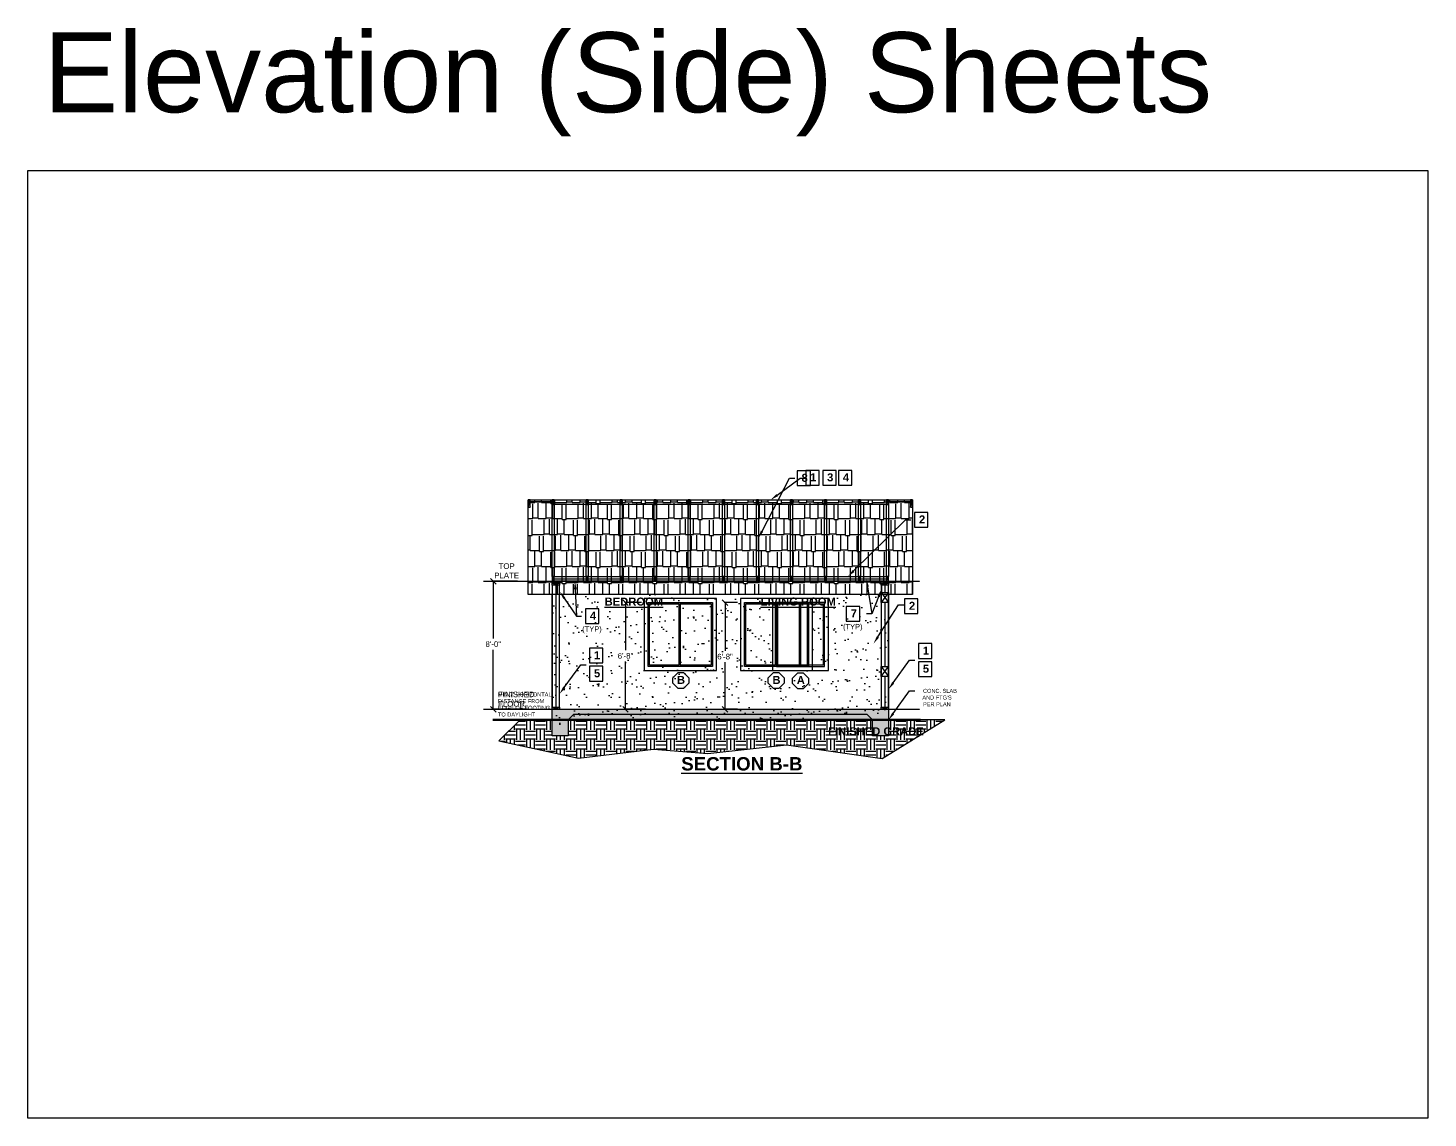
# Model space of a CAD drawing. Header units: inches. Extents: x -350 to 3672, y -1325 to 3943.
# Drawn here: x 782 to 1831, y -1325 to -508 of the extents above; entities that cross this region are included whole.
import ezdxf
from ezdxf import colors
from ezdxf.entities.mleader import LeaderData, LeaderLine
from ezdxf.math import Vec2, Vec3

# ---------------------------------------------------------------- set-up
doc = ezdxf.new("R2010")
doc.units = ezdxf.units.IN
doc.header["$MEASUREMENT"] = 0
doc.linetypes.add('DASHED2', pattern=[0.375, 0.25, -0.125])
for name, color, linetype in [('Elevation - Left Details', 6, 'Continuous'), ('Elevation - Right & Left', 7, 'Continuous'), ('Elevation - Right & Left Dim & Labels', 190, 'Continuous'), ('Elevation - Right Details', 3, 'Continuous'), ('Elevation - Section F&B Details', 7, 'Continuous'), ('Elevation - Section R&L Details', 7, 'Continuous'), ('Foundation Outline', 9, 'DASHED2')]:
    doc.layers.add(name, color=color, linetype=linetype)
doc.layers.add('Insulation', color=40, linetype='BATTING', transparency=0.7)
doc.styles.get("Standard").update_dxf_attribs({"font": 'arial.ttf'})
doc.linetypes.add('BATTING', pattern='A,0.0001,-0.1,[134,ltypeshp.shx,S=0.1,R=0,X=-0.1,Y=0],-0.2,[134,ltypeshp.shx,S=0.1,R=180,X=0.1,Y=0],-0.1', length=0.4001)
doc.dimstyles.get("Standard").update_dxf_attribs({"dimscale": 0.7, "dimtxt": 6, "dimasz": 6, "dimexe": 1, "dimexo": 3, "dimgap": 3, "dimtad": 0, "dimtih": 1, "dimtoh": 1, "dimdec": 4, "dimzin": 1, "dimdsep": 46, "dimlunit": 4, "dimtxsty": 'Standard', "dimblk": 'OBLIQUE', "dimcen": 0.09, "dimadec": 0, "dimazin": 0, "dimtfac": 1, "dimtdec": 4, "dimtofl": 0, "dimtmove": 0, "dimatfit": 3, "dimfxl": 1, "dimtolj": 1, "dimtzin": 0, "dimarcsym": 0})

# ---------------------------------------------------------------- blocks, each defined once
blk = doc.blocks.new('_Oblique')
at = {"color": 0, "linetype": 'ByBlock', "lineweight": -2}
blk.add_line((-0.5, -0.5), (0.5, 0.5), dxfattribs=at)
blk = doc.blocks.new('*D4')
at = {"layer": 'Defpoints', "color": 0, "transparency": 16777216}
for p in [(1244.1, -939), (1230, -1019), (1247.1, -1019)]:
    blk.add_point(p, dxfattribs=at)
at = {"layer": 'Elevation - Right Details', "color": 0, "lineweight": -2, "transparency": 16777216}
for p, q in [((1242, -939), (1229.3, -939)), ((1230, -939), (1230, -974.7)), ((1230, -1019), (1230, -983.2)), ((1245, -1019), (1229.3, -1019))]:
    blk.add_line(p, q, dxfattribs=at)
at = {"layer": 'Elevation - Right Details', "color": 0, "lineweight": -2, "transparency": 16777216, "xscale": 4.199999999999999, "yscale": 4.199999999999999, "zscale": 4.199999999999999}
for p, rotation in [((1230, -939), 90), ((1230, -1019), 270)]:
    blk.add_blockref('_Oblique', p, dxfattribs=dict(at, rotation=rotation))
at = {"layer": 'Elevation - Right Details', "color": 0, "transparency": 16777216, "insert": (1230, -979), "char_height": 4.2, "attachment_point": 5}
blk.add_mtext('\\A1;6\'-8"', dxfattribs=at)
blk = doc.blocks.new('*D9')
at = {"layer": 'Defpoints', "color": 0, "transparency": 16777216}
for p in [(1316.1, -939), (1304.6, -1019), (1316.1, -1019)]:
    blk.add_point(p, dxfattribs=at)
at = {"layer": 'Elevation - Left Details', "color": 0, "lineweight": -2, "transparency": 16777216}
for p, q in [((1314, -939), (1303.9, -939)), ((1304.6, -939), (1304.6, -975.2)), ((1304.6, -1019), (1304.6, -983.7)), ((1314, -1019), (1303.9, -1019))]:
    blk.add_line(p, q, dxfattribs=at)
at = {"layer": 'Elevation - Left Details', "color": 0, "lineweight": -2, "transparency": 16777216, "xscale": 4.199999999999999, "yscale": 4.199999999999999, "zscale": 4.199999999999999}
for p, rotation in [((1304.6, -939), 90), ((1304.6, -1019), 270)]:
    blk.add_blockref('_Oblique', p, dxfattribs=dict(at, rotation=rotation))
at = {"layer": 'Elevation - Left Details', "color": 0, "transparency": 16777216, "insert": (1304.6, -979.5), "char_height": 4.2, "attachment_point": 5}
blk.add_mtext('\\A1;6\'-8"', dxfattribs=at)
blk = doc.blocks.new('*D10')
at = {"layer": 'Defpoints', "color": 0, "transparency": 16777216}
for p in [(1151.1, -923), (1130.9, -1019), (1156.6, -1019)]:
    blk.add_point(p, dxfattribs=at)
at = {"layer": 'Elevation - Right & Left Dim & Labels', "color": 0, "lineweight": -2, "transparency": 16777216}
for p, q in [((1149, -923), (1130.2, -923)), ((1130.9, -923), (1130.9, -965.9)), ((1130.9, -1019), (1130.9, -974.4)), ((1154.5, -1019), (1130.2, -1019))]:
    blk.add_line(p, q, dxfattribs=at)
at = {"layer": 'Elevation - Right & Left Dim & Labels', "color": 0, "lineweight": -2, "transparency": 16777216, "xscale": 4.199999999999999, "yscale": 4.199999999999999, "zscale": 4.199999999999999}
for p, rotation in [((1130.9, -923), 90), ((1130.9, -1019), 270)]:
    blk.add_blockref('_Oblique', p, dxfattribs=dict(at, rotation=rotation))
at = {"layer": 'Elevation - Right & Left Dim & Labels', "color": 0, "transparency": 16777216, "insert": (1130.9, -970.1), "char_height": 4.2, "attachment_point": 5}
blk.add_mtext('\\A1;8\'-0"', dxfattribs=at)

msp = doc.modelspace()

# ---------------------------------------------------------------- hatches: boundary and pattern name
at = {"layer": 'Elevation - Left Details', "transparency": 33554636}
h = msp.add_hatch(dxfattribs=at)
h.set_pattern_fill('AR-SAND', color=256, scale=8)
h.paths.add_polyline_path([(1175.08046, -932.78635), (1175.08046, -1018.97565), (1427.08046, -1018.97565), (1427.08046, -932.78635)])
h.paths.add_polyline_path([(1316.08046, -935.97565), (1370.08046, -935.97565), (1370.08046, -989.97565), (1316.08046, -989.97565)], flags=16)
h.paths.add_polyline_path([(1319.08046, -938.97565), (1343.08046, -938.97565), (1367.08046, -938.97565), (1367.08046, -986.97565), (1343.08046, -986.97565), (1319.08046, -986.97565)], flags=0)
h.paths.add_polyline_path([(1320.08046, -939.97565), (1342.08046, -939.97565), (1342.08046, -985.97565), (1320.08046, -985.97565)], flags=0)
h.paths.add_polyline_path([(1337.00297, -995.44304), (1341.00297, -991.44304), (1345.00297, -991.44304), (1349.00297, -995.44304), (1349.00297, -999.44304), (1345.00297, -1003.44304), (1341.00297, -1003.44304), (1337.00297, -999.44304)], flags=16)
h.paths.add_polyline_path([(1427.08046, -1026.97565), (1427.08046, -1018.97565), (1175.08046, -1018.97565), (1175.08046, -1026.97565)])
h.paths.add_polyline_path([(1297.77579, -983.81881), (1311.55901, -983.81881), (1311.55901, -975.16383), (1297.77579, -975.16383)], flags=24)
h.paths.add_polyline_path([(1338.51296, -1003.24557), (1347.56617, -1003.24557), (1347.56617, -990.88131), (1338.51296, -990.88131)], flags=24)
at = {"layer": 'Elevation - Right & Left Dim & Labels', "transparency": 33554559}
h = msp.add_hatch(dxfattribs=at)
h.set_pattern_fill('AR-RSHKE', color=256)
h.paths.add_polyline_path([(1445.08046, -861.95282), (1157.08046, -861.95282), (1157.08046, -932.78635), (1439.08046, -932.78635), (1445.08046, -932.78635)])
at = {"layer": 'Elevation - Right Details', "transparency": 33554636}
h = msp.add_hatch(dxfattribs=at)
h.set_pattern_fill('AR-SAND', color=256, scale=8)
h.paths.add_polyline_path([(1175.08046, -932.78635), (1175.08046, -1018.97565), (1427.08046, -1018.97565), (1427.08046, -932.78635)])
h.paths.add_polyline_path([(1298.08046, -989.97565), (1244.08046, -989.97565), (1244.08046, -935.97565), (1298.08046, -935.97565)], flags=16)
h.paths.add_polyline_path([(1295.08046, -986.97565), (1271.08046, -986.97565), (1247.08046, -986.97565), (1247.08046, -938.97565), (1271.08046, -938.97565), (1295.08046, -938.97565)], flags=0)
h.paths.add_polyline_path([(1340.08046, -935.97565), (1382.08046, -935.97565), (1382.08046, -989.97565), (1340.08046, -989.97565)], flags=16)
h.paths.add_polyline_path([(1343.08046, -938.97565), (1361.08046, -938.97565), (1379.08046, -938.97565), (1379.08046, -986.97565), (1343.08046, -986.97565)], flags=0)
h.paths.add_polyline_path([(1344.08046, -939.97565), (1360.08046, -939.97565), (1360.08046, -985.97565), (1344.08046, -985.97565)], flags=0)
h.paths.add_polyline_path([(1355.23979, -995.54428), (1359.23979, -991.54428), (1363.23979, -991.54428), (1367.23979, -995.54428), (1367.23979, -999.54428), (1363.23979, -1003.54428), (1359.23979, -1003.54428), (1355.23979, -999.54428)], flags=16)
h.paths.add_polyline_path([(1277.46821, -995.41433), (1277.46821, -999.41433), (1273.46821, -1003.41433), (1269.46821, -1003.41433), (1265.46821, -999.41433), (1265.46821, -995.41433), (1269.46821, -991.41433), (1273.46821, -991.41433)], flags=16)
h.paths.add_polyline_path([(1270.08046, -985.97565), (1248.08046, -985.97565), (1248.08046, -939.97565), (1270.08046, -939.97565)], flags=0)
h.paths.add_polyline_path([(1175.08046, -1018.97565), (1175.08046, -1026.97565), (1427.08046, -1026.97565), (1427.08046, -1018.97565)])
h.paths.add_polyline_path([(1223.16299, -983.33322), (1236.94621, -983.33322), (1236.94621, -974.67824), (1223.16299, -974.67824)], flags=24)
h.paths.add_polyline_path([(1356.86642, -1003.34681), (1365.91963, -1003.34681), (1365.91963, -990.98255), (1356.86642, -990.98255)], flags=24)
h.paths.add_polyline_path([(1266.97821, -1003.21686), (1276.03141, -1003.21686), (1276.03141, -990.8526), (1266.97821, -990.8526)], flags=24)
at = {"layer": 'Elevation - Section F&B Details', "lineweight": 100, "transparency": 33554534}
h = msp.add_hatch(dxfattribs=at)
h.set_pattern_fill('AR-CONC', color=256, scale=10)
h.set_pattern_definition([(50, (-490.44, -694.296), (71.726, -6.2752), [7.5, -82.5]), (355, (-490.44, -694.296), (-13.875, 75.2192), [6, -66]), (100.4514, (-484.46, -694.82), (57.851, 68.944), [6.374, -70.1142]), (46.184, (-490.44, -674.296), (106.724, -16.552), [11.25, -123.75]), (96.6356, (-481.55, -675.67), (93.466, 97.412), [9.561, -105.1714]), (351.184, (-490.44, -674.3), (93.466, 97.412), [9, -99]), (21, (-480.44, -679.296), (59.6907, -40.2619), [7.5, -82.5]), (326, (-480.44, -679.296), (24.3315, 72.515), [6, -66]), (71.4514, (-475.466, -682.65), (84.0222, 32.253), [6.374, -70.1142]), (37.5, (-490.44, -694.296), (1.216, 33.2894), [0, -65.2, 0, -67, 0, -66.25]), (7.5, (-490.44, -694.296), (26.30695, 39.4412), [0, -38.2, 0, -63.7, 0, -25.25]), (327.5, (-512.74, -694.296), (53.38224, -2.2555), [0, -25, 0, -78, 0, -103.5]), (317.5, (-522.74, -694.296), (58.3186, 10.0105), [0, -32.5, 0, -51.8, 0, -73.5])])
h.paths.add_polyline_path([(1191.08046, -1022.97565), (1411.08046, -1022.97565), (1415.08046, -1026.97565), (1415.08046, -1038.97565), (1427.08046, -1038.97565), (1427.08046, -1026.97565), (1427.08046, -1018.97565), (1175.08046, -1018.97565), (1175.08046, -1038.97565), (1187.08046, -1038.97565), (1187.08046, -1026.97565)])
at = {"layer": 'Elevation - Section R&L Details', "transparency": 33554585}
h = msp.add_hatch(dxfattribs=at)
h.set_pattern_fill('EARTH', color=256, scale=30)
h.set_pattern_definition([(0, (442.641, 181.454), (7.5, 7.5), [7.5, -7.5]), (0, (442.641, 184.267), (7.5, 7.5), [7.5, -7.5]), (0, (442.641, 187.079), (7.5, 7.5), [7.5, -7.5]), (90, (443.578, 188.017), (-7.5, 7.5), [7.5, -7.5]), (90, (446.391, 188.017), (-7.5, 7.5), [7.5, -7.5]), (90, (449.203, 188.017), (-7.5, 7.5), [7.5, -7.5])])
h.paths.add_polyline_path([(1187.08046, -1038.97565), (1175.08046, -1038.97565), (1175.08046, -1026.97565), (1151.08046, -1026.97565), (1135.1259, -1042.63438), (1194.65734, -1055.58814), (1250.9776, -1048.7667), (1291.66087, -1052.1972), (1350.67182, -1045.54244), (1422.37325, -1055.83245), (1469.32493, -1026.97565), (1427.08046, -1026.97565), (1427.08046, -1038.97565), (1415.08046, -1038.97565), (1415.08046, -1026.97565), (1187.08046, -1026.97565)])
at = {"layer": 'Elevation - Section R&L Details', "transparency": 33554687}
h = msp.add_hatch(dxfattribs=at)
h.set_pattern_fill('AR-CONC', color=256)
h.set_pattern_definition([(50, (442.6406, 181.454), (7.172602, -0.627521), [0.75, -8.25]), (355, (442.641, 181.454), (-1.387513, 7.52192), [0.6, -6.6]), (100.45144, (443.2384, 181.402), (5.78509, 6.8944), [0.637402, -7.01142]), (46.1842, (442.641, 183.454), (10.672413, -1.655193), [1.125, -12.375]), (96.6356, (443.53, 183.316), (9.34662, 9.741186), [0.9561, -10.51714]), (351.1842, (442.641, 183.454), (9.34662, 9.741186), [0.9, -9.9]), (21, (443.6406, 182.954), (5.96907, -4.02619), [0.75, -8.25]), (326, (443.641, 182.954), (2.433153, 7.2515), [0.6, -6.6]), (71.45144, (444.138, 182.619), (8.402224, 3.22531), [0.637402, -7.01142]), (37.5, (442.6406, 181.4543), (0.1215986, 3.3289385), [0, -6.52, 0, -6.7, 0, -6.625]), (7.5, (442.6406, 181.4543), (2.630695, 3.944117), [0, -3.82, 0, -6.37, 0, -2.525]), (327.5, (440.4106, 181.4543), (5.3382244, -0.2255487), [0, -2.5, 0, -7.8, 0, -10.35]), (317.5, (439.4106, 181.4543), (5.831862, 1.00105), [0, -3.25, 0, -5.18, 0, -7.35])])
h.paths.add_polyline_path([(1427.08046, -1018.97565), (1175.08046, -1018.97565), (1175.08046, -1038.97565), (1187.08046, -1038.97565), (1187.08046, -1026.97565), (1191.08046, -1022.97565), (1411.08046, -1022.97565), (1415.08046, -1026.97565), (1415.08046, -1038.97565), (1427.08046, -1038.97565), (1427.08046, -1026.97565)])
at = {"layer": 'Foundation Outline', "transparency": 33554534}
h = msp.add_hatch(dxfattribs=at)
h.set_pattern_fill('AR-SAND', color=256)
h.paths.add_polyline_path([(1411.08046, -1022.97565), (1191.08046, -1022.97565), (1187.08046, -1026.97565), (1415.08046, -1026.97565)])

# ---------------------------------------------------------------- linework, layer by layer
at = {"color": 3}
msp.add_lwpolyline([(782.15082, -615.06986), (1831.48687, -615.06986), (1831.48687, -1325.43439), (782.15082, -1325.43439)], close=True, dxfattribs=at)
at = {"layer": 'Elevation - Left Details'}
for p, q in [((1337.00297, -999.44304), (1337.00297, -995.44304)), ((1341.00297, -991.44304), (1345.00297, -991.44304)), ((1345.00297, -991.44304), (1349.00297, -995.44304)), ((1349.00297, -995.44304), (1349.00297, -999.44304)), ((1345.00297, -1003.44304), (1341.00297, -1003.44304))]:
    msp.add_line(p, q, dxfattribs=at)
for points in [[(1316.08046, -989.97565), (1370.08046, -989.97565), (1370.08046, -935.97565), (1316.08046, -935.97565)], [(1320.08046, -939.97565), (1342.08046, -939.97565), (1342.08046, -985.97565), (1320.08046, -985.97565)]]:
    msp.add_lwpolyline(points, close=True, dxfattribs=at)
for points in [[(1319.08046, -938.97565), (1343.08046, -938.97565), (1343.08046, -986.97565), (1319.08046, -986.97565), (1319.08046, -938.97565)], [(1343.08046, -938.97565), (1367.08046, -938.97565), (1367.08046, -986.97565), (1343.08046, -986.97565)], [(1343.08046, -939.97565), (1366.08046, -939.97565), (1366.08046, -985.97565), (1343.08046, -985.97565)], [(1337.00297, -995.44304), (1341.00297, -991.44304)], [(1341.00297, -1003.44304), (1337.00297, -999.44304)], [(1349.00297, -999.44304), (1345.00297, -1003.44304)]]:
    msp.add_lwpolyline(points, dxfattribs=at)
at = {"layer": 'Elevation - Right & Left'}
for p, q in [((1175.08046, -1026.97565), (1175.08046, -932.47565)), ((1427.08046, -932.47565), (1427.08046, -1026.97565))]:
    msp.add_line(p, q, dxfattribs=at)
at = {"layer": 'Elevation - Right & Left Dim & Labels', "linetype": 'DASHED2'}
for p, q in [((1123.52261, -922.97565), (1450.66456, -922.97565)), ((1123.52261, -1018.97565), (1450.66456, -1018.97565))]:
    msp.add_line(p, q, dxfattribs=at)
at = {"layer": 'Elevation - Right & Left Dim & Labels', "lineweight": 100}
msp.add_line((1130.50359, -1026.97565), (1451.08046, -1026.97565), dxfattribs=at)
at = {"layer": 'Elevation - Right & Left Dim & Labels'}
for points in [[(1365.05618, -850.8683), (1375.09382, -850.8683), (1375.09382, -839.81303), (1365.05618, -839.81303)], [(1377.8029, -850.8683), (1387.84054, -850.8683), (1387.84054, -839.81303), (1377.8029, -839.81303)], [(1389.62065, -850.8683), (1399.6583, -850.8683), (1399.6583, -839.81303), (1389.62065, -839.81303)], [(1439.13953, -947.22366), (1449.17718, -947.22366), (1449.17718, -936.16839), (1439.13953, -936.16839)]]:
    msp.add_lwpolyline(points, close=True, dxfattribs=at)
msp.add_lwpolyline([(1439.08046, -932.78635), (1157.08046, -932.78635), (1157.08046, -861.95282), (1445.08046, -861.95282), (1445.08046, -932.78635), (1439.08046, -932.78635)], dxfattribs=at)
at = {"layer": 'Elevation - Right Details'}
for p, q in [((1265.46821, -999.41433), (1265.46821, -995.41433)), ((1269.46821, -991.41433), (1273.46821, -991.41433)), ((1273.46821, -991.41433), (1277.46821, -995.41433)), ((1277.46821, -995.41433), (1277.46821, -999.41433)), ((1355.23979, -999.54428), (1355.23979, -995.54428)), ((1359.23979, -991.54428), (1363.23979, -991.54428)), ((1363.23979, -991.54428), (1367.23979, -995.54428)), ((1367.23979, -995.54428), (1367.23979, -999.54428)), ((1273.46821, -1003.41433), (1269.46821, -1003.41433)), ((1363.23979, -1003.54428), (1359.23979, -1003.54428))]:
    msp.add_line(p, q, dxfattribs=at)
for points in [[(1244.08046, -989.97565), (1298.08046, -989.97565), (1298.08046, -935.97565), (1244.08046, -935.97565)], [(1248.08046, -939.97565), (1270.08046, -939.97565), (1270.08046, -985.97565), (1248.08046, -985.97565)], [(1340.08046, -989.97565), (1382.08046, -989.97565), (1382.08046, -935.97565), (1340.08046, -935.97565)], [(1343.08046, -986.97565), (1379.08046, -986.97565), (1379.08046, -938.97565), (1343.08046, -938.97565)], [(1343.08046, -938.97565), (1361.08046, -938.97565), (1361.08046, -986.97565), (1343.08046, -986.97565)], [(1344.08046, -939.97565), (1360.08046, -939.97565), (1360.08046, -985.97565), (1344.08046, -985.97565)]]:
    msp.add_lwpolyline(points, close=True, dxfattribs=at)
for points in [[(1247.08046, -938.97565), (1271.08046, -938.97565), (1271.08046, -986.97565), (1247.08046, -986.97565), (1247.08046, -938.97565)], [(1271.08046, -938.97565), (1295.08046, -938.97565), (1295.08046, -986.97565), (1271.08046, -986.97565)], [(1271.08046, -939.97565), (1294.08046, -939.97565), (1294.08046, -985.97565), (1271.08046, -985.97565)], [(1361.08046, -939.97565), (1378.08046, -939.97565), (1378.08046, -985.97565), (1361.08046, -985.97565)], [(1265.46821, -995.41433), (1269.46821, -991.41433)], [(1355.23979, -995.54428), (1359.23979, -991.54428)], [(1269.46821, -1003.41433), (1265.46821, -999.41433)], [(1277.46821, -999.41433), (1273.46821, -1003.41433)], [(1359.23979, -1003.54428), (1355.23979, -999.54428)], [(1367.23979, -999.54428), (1363.23979, -1003.54428)]]:
    msp.add_lwpolyline(points, dxfattribs=at)
at = {"layer": 'Elevation - Section R&L Details'}
for p, q in [((1157.08046, -867.45282), (1158.58046, -861.95282)), ((1157.08046, -861.95282), (1158.58046, -867.45282)), ((1176.58046, -861.95282), (1175.08046, -861.95282)), ((1175.08046, -861.95282), (1175.08046, -865.45282)), ((1175.08046, -861.95282), (1176.58046, -865.45282)), ((1175.08046, -865.45282), (1176.58046, -861.95282)), ((1175.08046, -865.45282), (1176.58046, -865.45282)), ((1176.58046, -865.45282), (1176.58046, -861.95282)), ((1202.08046, -861.95282), (1200.58046, -861.95282)), ((1200.58046, -861.95282), (1200.58046, -865.45282)), ((1200.58046, -861.95282), (1202.08046, -865.45282)), ((1200.58046, -865.45282), (1202.08046, -861.95282)), ((1200.58046, -865.45282), (1202.08046, -865.45282)), ((1202.08046, -865.45282), (1202.08046, -861.95282)), ((1227.58046, -861.95282), (1226.08046, -861.95282)), ((1226.08046, -861.95282), (1226.08046, -865.45282)), ((1226.08046, -861.95282), (1227.58046, -865.45282)), ((1226.08046, -865.45282), (1227.58046, -861.95282)), ((1226.08046, -865.45282), (1227.58046, -865.45282)), ((1227.58046, -865.45282), (1227.58046, -861.95282)), ((1253.08046, -861.95282), (1251.58046, -861.95282)), ((1251.58046, -861.95282), (1251.58046, -865.45282)), ((1251.58046, -861.95282), (1253.08046, -865.45282)), ((1251.58046, -865.45282), (1253.08046, -861.95282)), ((1251.58046, -865.45282), (1253.08046, -865.45282)), ((1253.08046, -865.45282), (1253.08046, -861.95282)), ((1278.58046, -861.95282), (1277.08046, -861.95282)), ((1277.08046, -861.95282), (1277.08046, -865.45282)), ((1277.08046, -861.95282), (1278.58046, -865.45282)), ((1277.08046, -865.45282), (1278.58046, -861.95282)), ((1277.08046, -865.45282), (1278.58046, -865.45282)), ((1278.58046, -865.45282), (1278.58046, -861.95282)), ((1304.08046, -861.95282), (1302.58046, -861.95282)), ((1302.58046, -861.95282), (1302.58046, -865.45282)), ((1302.58046, -861.95282), (1304.08046, -865.45282)), ((1302.58046, -865.45282), (1304.08046, -861.95282)), ((1302.58046, -865.45282), (1304.08046, -865.45282)), ((1304.08046, -865.45282), (1304.08046, -861.95282)), ((1329.58046, -861.95282), (1328.08046, -861.95282)), ((1328.08046, -861.95282), (1328.08046, -865.45282)), ((1328.08046, -861.95282), (1329.58046, -865.45282)), ((1328.08046, -865.45282), (1329.58046, -861.95282)), ((1328.08046, -865.45282), (1329.58046, -865.45282)), ((1329.58046, -865.45282), (1329.58046, -861.95282)), ((1355.08046, -861.95282), (1353.58046, -861.95282)), ((1353.58046, -861.95282), (1353.58046, -865.45282)), ((1353.58046, -861.95282), (1355.08046, -865.45282)), ((1353.58046, -865.45282), (1355.08046, -861.95282)), ((1353.58046, -865.45282), (1355.08046, -865.45282)), ((1355.08046, -865.45282), (1355.08046, -861.95282)), ((1380.58046, -861.95282), (1379.08046, -861.95282)), ((1379.08046, -861.95282), (1379.08046, -865.45282)), ((1379.08046, -861.95282), (1380.58046, -865.45282)), ((1379.08046, -865.45282), (1380.58046, -861.95282)), ((1379.08046, -865.45282), (1380.58046, -865.45282)), ((1380.58046, -865.45282), (1380.58046, -861.95282)), ((1406.08046, -861.95282), (1404.58046, -861.95282)), ((1404.58046, -861.95282), (1404.58046, -865.45282)), ((1404.58046, -861.95282), (1406.08046, -865.45282)), ((1404.58046, -865.45282), (1406.08046, -861.95282)), ((1404.58046, -865.45282), (1406.08046, -865.45282)), ((1406.08046, -865.45282), (1406.08046, -861.95282)), ((1427.08046, -861.95282), (1425.58046, -861.95282)), ((1425.58046, -861.95282), (1425.58046, -865.45282)), ((1425.58046, -861.95282), (1427.08046, -865.45282)), ((1425.58046, -865.45282), (1427.08046, -861.95282)), ((1425.58046, -865.45282), (1427.08046, -865.45282)), ((1427.08046, -865.45282), (1427.08046, -861.95282)), ((1443.58046, -867.45282), (1445.08046, -861.95282)), ((1443.58046, -861.95282), (1445.08046, -867.45282)), ((1176.58046, -919.47565), (1175.08046, -919.47565)), ((1175.08046, -919.47565), (1175.08046, -922.97565)), ((1175.08046, -919.47565), (1176.58046, -922.97565)), ((1175.08046, -922.97565), (1176.58046, -919.47565)), ((1175.08046, -922.97565), (1176.58046, -922.97565)), ((1175.08046, -922.97565), (1180.58046, -924.47565)), ((1175.08046, -924.47565), (1180.58046, -922.97565)), ((1176.58046, -922.97565), (1176.58046, -919.47565)), ((1202.08046, -919.47565), (1200.58046, -919.47565)), ((1200.58046, -919.47565), (1200.58046, -922.97565)), ((1200.58046, -919.47565), (1202.08046, -922.97565)), ((1200.58046, -922.97565), (1202.08046, -919.47565)), ((1200.58046, -922.97565), (1202.08046, -922.97565)), ((1202.08046, -922.97565), (1202.08046, -919.47565)), ((1227.58046, -919.47565), (1226.08046, -919.47565)), ((1226.08046, -919.47565), (1226.08046, -922.97565)), ((1226.08046, -919.47565), (1227.58046, -922.97565)), ((1226.08046, -922.97565), (1227.58046, -919.47565)), ((1226.08046, -922.97565), (1227.58046, -922.97565)), ((1227.58046, -922.97565), (1227.58046, -919.47565)), ((1253.08046, -919.47565), (1251.58046, -919.47565)), ((1251.58046, -919.47565), (1251.58046, -922.97565)), ((1251.58046, -919.47565), (1253.08046, -922.97565)), ((1251.58046, -922.97565), (1253.08046, -919.47565)), ((1251.58046, -922.97565), (1253.08046, -922.97565)), ((1253.08046, -922.97565), (1253.08046, -919.47565)), ((1278.58046, -919.47565), (1277.08046, -919.47565)), ((1277.08046, -919.47565), (1277.08046, -922.97565)), ((1277.08046, -919.47565), (1278.58046, -922.97565)), ((1277.08046, -922.97565), (1278.58046, -919.47565)), ((1277.08046, -922.97565), (1278.58046, -922.97565)), ((1278.58046, -922.97565), (1278.58046, -919.47565)), ((1304.08046, -919.47565), (1302.58046, -919.47565)), ((1302.58046, -919.47565), (1302.58046, -922.97565)), ((1302.58046, -919.47565), (1304.08046, -922.97565)), ((1302.58046, -922.97565), (1304.08046, -919.47565)), ((1302.58046, -922.97565), (1304.08046, -922.97565)), ((1304.08046, -922.97565), (1304.08046, -919.47565)), ((1329.58046, -919.47565), (1328.08046, -919.47565)), ((1328.08046, -919.47565), (1328.08046, -922.97565)), ((1328.08046, -919.47565), (1329.58046, -922.97565)), ((1328.08046, -922.97565), (1329.58046, -919.47565)), ((1328.08046, -922.97565), (1329.58046, -922.97565)), ((1329.58046, -922.97565), (1329.58046, -919.47565)), ((1355.08046, -919.47565), (1353.58046, -919.47565)), ((1353.58046, -919.47565), (1353.58046, -922.97565)), ((1353.58046, -919.47565), (1355.08046, -922.97565)), ((1353.58046, -922.97565), (1355.08046, -919.47565)), ((1353.58046, -922.97565), (1355.08046, -922.97565)), ((1355.08046, -922.97565), (1355.08046, -919.47565)), ((1380.58046, -919.47565), (1379.08046, -919.47565)), ((1379.08046, -919.47565), (1379.08046, -922.97565)), ((1379.08046, -919.47565), (1380.58046, -922.97565)), ((1379.08046, -922.97565), (1380.58046, -919.47565)), ((1379.08046, -922.97565), (1380.58046, -922.97565)), ((1380.58046, -922.97565), (1380.58046, -919.47565)), ((1406.08046, -919.47565), (1404.58046, -919.47565)), ((1404.58046, -919.47565), (1404.58046, -922.97565)), ((1404.58046, -919.47565), (1406.08046, -922.97565)), ((1404.58046, -922.97565), (1406.08046, -919.47565)), ((1404.58046, -922.97565), (1406.08046, -922.97565)), ((1406.08046, -922.97565), (1406.08046, -919.47565)), ((1421.58046, -922.97565), (1427.08046, -924.47565)), ((1421.58046, -924.47565), (1427.08046, -922.97565)), ((1427.08046, -919.47565), (1425.58046, -919.47565)), ((1425.58046, -919.47565), (1425.58046, -922.97565)), ((1425.58046, -919.47565), (1427.08046, -922.97565)), ((1425.58046, -922.97565), (1427.08046, -919.47565)), ((1425.58046, -922.97565), (1427.08046, -922.97565)), ((1427.08046, -922.97565), (1427.08046, -919.47565)), ((1175.08046, -924.47565), (1180.58046, -925.97565)), ((1175.08046, -925.97565), (1180.58046, -924.47565)), ((1421.58046, -924.47565), (1427.08046, -925.97565)), ((1421.58046, -925.97565), (1427.08046, -924.47565)), ((1421.58046, -931.47565), (1427.08046, -938.97565)), ((1427.08046, -931.47565), (1421.58046, -938.97565)), ((1424.33046, -938.97565), (1424.33046, -986.97565)), ((1421.58046, -986.97565), (1427.08046, -994.47565)), ((1421.58046, -994.47565), (1427.08046, -986.97565)), ((1175.08046, -1017.47565), (1180.58046, -1018.97565)), ((1175.08046, -1018.97565), (1180.58046, -1017.47565)), ((1421.58046, -1017.47565), (1427.08046, -1018.97565)), ((1421.58046, -1018.97565), (1427.08046, -1017.47565)), ((1187.08046, -1026.97565), (1415.08046, -1026.97565))]:
    msp.add_line(p, q, dxfattribs=at)
for points in [[(1358.64223, -851.22519), (1368.67988, -851.22519), (1368.67988, -840.16992), (1358.64223, -840.16992)], [(1157.08046, -867.45282), (1158.58046, -867.45282), (1158.58046, -861.95282), (1157.08046, -861.95282)], [(1443.58046, -867.45282), (1445.08046, -867.45282), (1445.08046, -861.95282), (1443.58046, -861.95282)], [(1446.66173, -882.44597), (1456.69937, -882.44597), (1456.69937, -871.39069), (1446.66173, -871.39069)], [(1175.08046, -924.47565), (1175.08046, -922.97565), (1180.58046, -922.97565), (1180.58046, -924.47565)], [(1421.58046, -924.47565), (1421.58046, -922.97565), (1427.08046, -922.97565), (1427.08046, -924.47565)], [(1175.08046, -925.97565), (1175.08046, -924.47565), (1180.58046, -924.47565), (1180.58046, -925.97565)], [(1175.08046, -1017.47565), (1180.58046, -1017.47565), (1180.58046, -925.97565), (1175.08046, -925.97565)], [(1421.58046, -925.97565), (1421.58046, -924.47565), (1427.08046, -924.47565), (1427.08046, -925.97565)], [(1421.58046, -1017.47565), (1427.08046, -1017.47565), (1427.08046, -925.97565), (1421.58046, -925.97565)], [(1427.08046, -938.97565), (1421.58046, -938.97565), (1421.58046, -931.47565), (1427.08046, -931.47565)], [(1200.02505, -954.6027), (1210.06269, -954.6027), (1210.06269, -943.54743), (1200.02505, -943.54743)], [(1395.48375, -952.89394), (1405.52139, -952.89394), (1405.52139, -941.83867), (1395.48375, -941.83867)], [(1203.06687, -984.26048), (1213.10451, -984.26048), (1213.10451, -973.20521), (1203.06687, -973.20521)], [(1449.56687, -980.80067), (1459.60451, -980.80067), (1459.60451, -969.7454), (1449.56687, -969.7454)], [(1449.56687, -994.33906), (1459.60451, -994.33906), (1459.60451, -983.28379), (1449.56687, -983.28379)], [(1203.06687, -997.79887), (1213.10451, -997.79887), (1213.10451, -986.7436), (1203.06687, -986.7436)], [(1427.08046, -994.47565), (1421.58046, -994.47565), (1421.58046, -986.97565), (1427.08046, -986.97565)], [(1175.08046, -1018.97565), (1175.08046, -1017.47565), (1180.58046, -1017.47565), (1180.58046, -1018.97565)], [(1421.58046, -1018.97565), (1421.58046, -1017.47565), (1427.08046, -1017.47565), (1427.08046, -1018.97565)], [(1427.08046, -1026.97565), (1427.08046, -1038.97565), (1415.08046, -1038.97565), (1415.08046, -1026.97565), (1187.08046, -1026.97565), (1187.08046, -1038.97565), (1175.08046, -1038.97565), (1175.08046, -1026.97565), (1151.08046, -1026.97565), (1135.1259, -1042.63438), (1194.65734, -1055.58814), (1250.9776, -1048.7667), (1291.66087, -1052.1972), (1350.67182, -1045.54244), (1422.37325, -1055.83245), (1469.32493, -1026.97565)], [(1427.08046, -1018.97565), (1427.08046, -1038.97565), (1415.08046, -1038.97565), (1415.08046, -1026.97565), (1411.08046, -1022.97565), (1191.08046, -1022.97565), (1187.08046, -1026.97565), (1187.08046, -1038.97565), (1175.08046, -1038.97565), (1175.08046, -1018.97565)]]:
    msp.add_lwpolyline(points, close=True, dxfattribs=at)
for points in [[(1158.58046, -861.95282), (1175.08046, -861.95282), (1175.08046, -863.45282), (1158.58046, -863.45282), (1158.58046, -861.95282)], [(1175.08046, -919.47565), (1175.08046, -861.95282), (1176.58046, -861.95282), (1176.58046, -919.47565), (1175.08046, -919.47565)], [(1176.58046, -861.95282), (1425.58046, -861.95282), (1425.58046, -865.45282), (1176.58046, -865.45282), (1176.58046, -861.95282)], [(1200.58046, -919.47565), (1200.58046, -861.95282), (1202.08046, -861.95282), (1202.08046, -919.47565), (1200.58046, -919.47565)], [(1226.08046, -919.47565), (1226.08046, -861.95282), (1227.58046, -861.95282), (1227.58046, -919.47565), (1226.08046, -919.47565)], [(1251.58046, -919.47565), (1251.58046, -861.95282), (1253.08046, -861.95282), (1253.08046, -919.47565), (1251.58046, -919.47565)], [(1277.08046, -919.47565), (1277.08046, -861.95282), (1278.58046, -861.95282), (1278.58046, -919.47565), (1277.08046, -919.47565)], [(1302.58046, -919.47565), (1302.58046, -861.95282), (1304.08046, -861.95282), (1304.08046, -919.47565), (1302.58046, -919.47565)], [(1328.08046, -919.47565), (1328.08046, -861.95282), (1329.58046, -861.95282), (1329.58046, -919.47565), (1328.08046, -919.47565)], [(1353.58046, -919.47565), (1353.58046, -861.95282), (1355.08046, -861.95282), (1355.08046, -919.47565), (1353.58046, -919.47565)], [(1379.08046, -919.47565), (1379.08046, -861.95282), (1380.58046, -861.95282), (1380.58046, -919.47565), (1379.08046, -919.47565)], [(1404.58046, -919.47565), (1404.58046, -861.95282), (1406.08046, -861.95282), (1406.08046, -919.47565), (1404.58046, -919.47565)], [(1425.58046, -919.47565), (1425.58046, -861.95282), (1427.08046, -861.95282), (1427.08046, -919.47565), (1425.58046, -919.47565)], [(1427.08046, -861.95282), (1443.58046, -861.95282), (1443.58046, -863.45282), (1427.08046, -863.45282), (1427.08046, -861.95282)], [(1176.58046, -919.47565), (1425.58046, -919.47565), (1425.58046, -922.97565), (1176.58046, -922.97565), (1176.58046, -919.47565)]]:
    msp.add_lwpolyline(points, dxfattribs=at)
at = {"layer": 'Insulation', "ltscale": 0.08}
msp.add_line((1176.58046, -921.22565), (1425.58046, -921.22565), dxfattribs=at)
at = {"layer": 'Insulation', "ltscale": 0.1}
for p, q in [((1177.83046, -925.97565), (1177.83046, -1017.47565)), ((1424.33046, -925.97565), (1424.33046, -931.47565)), ((1424.33046, -994.47565), (1424.33046, -1017.47565))]:
    msp.add_line(p, q, dxfattribs=at)

# ---------------------------------------------------------------- texts
at = {"color": 3, "insert": (793.78455, -511.33681), "char_height": 60, "attachment_point": 1}
msp.add_mtext_dynamic_manual_height_columns('Elevation (Side) Sheets', width=2572.0309593, gutter_width=1, heights=[0], dxfattribs=at)
at = {"layer": 'Elevation - Left Details', "insert": (1308.08933, -993.96931), "char_height": 6, "attachment_point": 1}
msp.add_mtext_dynamic_manual_height_columns('\\pxqc;{\\fArial|b1|i0|c0|p34;B}', width=70.1010121, gutter_width=1, heights=[6], dxfattribs=at)
at = {"layer": 'Elevation - Right & Left Dim & Labels', "attachment_point": 1}
for s, width, gutter_width, insert, char_height in [('{\\fArial|b1|i0|c0|p34;1}', 70.1010121, 1, (1368.3646, -842.05026), 6), ('{\\fArial|b1|i0|c0|p34;3}', 70.1010121, 1, (1381.11131, -842.05026), 6), ('{\\fArial|b1|i0|c0|p34;4}', 70.1010121, 1, (1392.92907, -842.05026), 6), ('\\pxqc;TOP \\PPLATE', 52.3901152, 0.7, (1114.70545, -909.52752), 4.2), ('{\\fArial|b1|i0|c0|p34;2}', 70.1010121, 1, (1442.44795, -938.40561), 6), ('FINISHED \\PFLOOR', 52.3901152, 0.7, (1134.51716, -1005.71969), 4.2), ('{\\fArial|b1|i0|c0|p34;FINISHED GRADE}', 74.8430218, 1, (1381.8741, -1032.47496), 6)]:
    msp.add_mtext_dynamic_manual_height_columns(s, width=width, gutter_width=gutter_width, heights=[0], dxfattribs=dict(at, insert=insert, char_height=char_height))
at = {"layer": 'Elevation - Right Details', "char_height": 6, "attachment_point": 1}
for s, insert in [('\\pxqc;{\\fArial|b1|i0|c0|p34;B}', (1236.55458, -993.9406)), ('\\pxqc;{\\fArial|b1|i0|c0|p34;A}', (1326.32615, -994.07055))]:
    msp.add_mtext_dynamic_manual_height_columns(s, width=70.1010121, gutter_width=1, heights=[0], dxfattribs=dict(at, insert=insert))
at = {"layer": 'Elevation - Section R&L Details', "attachment_point": 1}
for s, width, insert, char_height in [('{\\fArial|b1|i0|c0|p34;8}', 70.1010121, (1361.95065, -842.40715), 6), ('{\\fArial|b1|i0|c0|p34;2}', 70.1010121, (1449.97014, -873.62792), 6), ('\\pxqc;{\\fArial|b1|i0|c0|p34;\\LBEDROOM}', 70.1010121, (1201.1814, -935.2003), 6), ('{\\fArial|b1|i0|c0|p34;\\LLIVING ROOM}', 70.1010121, (1331.29051, -935.2003), 6), ('{\\fArial|b1|i0|c0|p34;7}', 70.1010121, (1398.79216, -944.0759), 6), ('{\\fArial|b1|i0|c0|p34;4}', 70.1010121, (1203.33347, -945.78466), 6), ('(TYP)', 23.1015534, (1393.04221, -955.05774), 4), ('(TYP)', 23.1015534, (1197.58352, -956.7665), 4), ('{\\fArial|b1|i0|c0|p34;1}', 70.1010121, (1206.37529, -975.44244), 6), ('{\\fArial|b1|i0|c0|p34;1}', 70.1010121, (1452.87529, -971.98263), 6), ('{\\fArial|b1|i0|c0|p34;5}', 70.1010121, (1452.87529, -985.52101), 6), ('{\\fArial|b1|i0|c0|p34;5}', 70.1010121, (1206.37529, -988.98083), 6), ("MIN 7' HORIZONTAL DISTANCE FROM EDGE OF FOOTING TO DAYLIGHT", 43.507906, (1134.39198, -1006.37284), 3), ('{\\fArial|b1|i0|c0|p34;\\LSECTION B-B}', 224.8484198, (1271.79165, -1054.84629), 10)]:
    msp.add_mtext_dynamic_manual_height_columns(s, width=width, gutter_width=1, heights=[0], dxfattribs=dict(at, insert=insert, char_height=char_height))

# ---------------------------------------------------------------- dimensions: what is measured, and where the dimension line sits
at = {"layer": 'Elevation - Left Details'}
dim = msp.add_linear_dim(base=(1304.64018, -1018.97565), p1=(1316.08046, -938.97565), p2=(1316.08046, -1018.97565), angle=90, dimstyle='Standard', dxfattribs=at)
dim.commit()
dim.dimension.update_dxf_attribs({"geometry": '*D9', "text_midpoint": (1304.64018, -979.46124), "dimtype": 160})
at = {"layer": 'Elevation - Right & Left Dim & Labels'}
dim = msp.add_linear_dim(base=(1130.88359, -1018.97565), p1=(1151.08046, -922.97565), p2=(1156.60187, -1018.97565), angle=90, dimstyle='Standard', dxfattribs=at)
dim.commit()
dim.dimension.update_dxf_attribs({"geometry": '*D10', "text_midpoint": (1130.88359, -970.14637), "dimtype": 160})
at = {"layer": 'Elevation - Right Details'}
dim = msp.add_linear_dim(base=(1230.02738, -1018.97565), p1=(1244.08046, -938.97565), p2=(1247.08046, -1018.97565), angle=90, dimstyle='Standard', dxfattribs=at)
dim.commit()
dim.dimension.update_dxf_attribs({"geometry": '*D4', "text_midpoint": (1230.02738, -978.97565)})

# ---------------------------------------------------------------- leaders
at = {"layer": 'Elevation - Right & Left Dim & Labels'}
ml = msp.add_multileader_mtext('Standard', dxfattribs=at)
ml.set_content('.', color=256)
ml.set_leader_properties()
ml.build(insert=Vec2(0, 0))
ml.multileader.update_dxf_attribs({"dogleg_length": 3.98438, "arrow_head_size": 6})
ctx = ml.context
ctx.base_point, ctx.char_height, ctx.arrow_head_size, ctx.landing_gap_size, ctx.plane_origin = Vec3(1364.96618, -845.59067), 0.5, 6, 2.59375, Vec3(1338.91844, -861.95282)
notes = []
notes.append((ctx, [(0, (1, 1, 0), (1360.9818, -845.59067), (1, 0), 3.98438, [(0, [(1338.91844, -861.95282)], 0, [])])]))
ctx.mtext.insert, ctx.mtext.flow_direction = Vec3(1367.55993, -845.34067), 5
ml = msp.add_multileader_mtext('Standard', dxfattribs=at)
ml.set_content('.', color=256)
ml.set_leader_properties()
ml.build(insert=Vec2(0, 0))
ml.multileader.update_dxf_attribs({"dogleg_length": 3.98438, "arrow_head_size": 6})
ctx = ml.context
ctx.base_point, ctx.char_height, ctx.arrow_head_size, ctx.landing_gap_size, ctx.plane_origin = Vec3(1438.54054, -940.77188), 0.5, 6, 2.59375, Vec3(1415.9415, -969.72565)
notes.append((ctx, [(0, (1, 1, 0), (1434.55616, -940.77188), (1, 0), 3.98438, [(0, [(1415.9415, -969.72565)], 0, [])])]))
ctx.mtext.insert, ctx.mtext.flow_direction = Vec3(1441.13429, -940.52188), 5
at = {"layer": 'Elevation - Section R&L Details'}
ml = msp.add_multileader_mtext('Standard', dxfattribs=at)
ml.set_content('\\pxi-1,l1;.', color=256)
ml.set_leader_properties()
ml.build(insert=Vec2(0, 0))
ml.multileader.update_dxf_attribs({"dogleg_length": 3.98438, "arrow_head_size": 6})
ctx = ml.context
ctx.base_point, ctx.char_height, ctx.arrow_head_size, ctx.landing_gap_size, ctx.plane_origin = Vec3(1356.87001, -845.66575), 0.0625, 6, 2.59375, Vec3(1329.58046, -890.71423)
notes.append((ctx, [(0, (1, 1, 0), (1352.88564, -845.66575), (1, 0), 3.98438, [(0, [(1329.58046, -890.71423)], 0, [])])]))
ctx.mtext.insert, ctx.mtext.width, ctx.mtext.flow_direction = Vec3(1359.46376, -845.6345), 118.108254, 5
ml = msp.add_multileader_mtext('Standard', dxfattribs=at)
ml.set_content('\\pxi-1,l1; ', color=256)
ml.set_leader_properties()
ml.build(insert=Vec2(0, 0))
ml.multileader.update_dxf_attribs({"dogleg_length": 3.98438, "arrow_head_size": 6})
ctx = ml.context
ctx.base_point, ctx.char_height, ctx.arrow_head_size, ctx.landing_gap_size, ctx.plane_origin = Vec3(1443.82073, -876.91833), 3, 6, 2.59375, Vec3(1396.71528, -919.47565)
notes.append((ctx, [(0, (1, 1, 0), (1439.83635, -876.91833), (1, 0), 3.98438, [(0, [(1396.71528, -919.47565)], 0, [])])]))
ctx.mtext.insert, ctx.mtext.width, ctx.mtext.flow_direction = Vec3(1446.41448, -875.41833), 118.108254, 5
ml = msp.add_multileader_mtext('Standard', dxfattribs=at)
ml.set_content('\\pxi-1,l1;   ', color=256)
ml.set_leader_properties()
ml.build(insert=Vec2(0, 0))
ml.multileader.update_dxf_attribs({"dogleg_length": 3.98438, "arrow_head_size": 6})
ctx = ml.context
ctx.base_point, ctx.char_height, ctx.arrow_head_size, ctx.landing_gap_size, ctx.plane_origin = Vec3(1197.13642, -949.07507), 3, 6, 2.59375, Vec3(1177.29571, -970.89796)
notes.append((ctx, [(0, (1, 1, 0), (1193.15205, -949.07507), (1, 0), 3.98438, [(0, [(1192.11605, -922.97565)], 0, [])])]))
ctx.mtext.insert, ctx.mtext.width, ctx.mtext.flow_direction = Vec3(1199.73017, -947.57507), 37.7313968, 5
ml = msp.add_multileader_mtext('Standard', dxfattribs=at)
ml.set_content('\\pxi-1,l1;   ', color=256)
ml.set_leader_properties()
ml.build(insert=Vec2(0, 0))
ml.multileader.update_dxf_attribs({"dogleg_length": 3.98438, "arrow_head_size": 6})
ctx = ml.context
ctx.base_point, ctx.char_height, ctx.arrow_head_size, ctx.landing_gap_size, ctx.plane_origin = Vec3(1401.84821, -947.36631), 3, 6, 2.59375, Vec3(1425.3621, -969.1892)
ctx.text_align_type = 2
notes.append((ctx, [(0, (1, 1, 0), (1414.51326, -947.36631), (-1, 0), 3.98438, [(0, [(1410.54176, -921.26689)], 0, [])])]))
ctx.mtext.insert, ctx.mtext.width, ctx.mtext.alignment, ctx.mtext.flow_direction = Vec3(1407.93514, -945.86631), 37.7313968, 3, 5
ml = msp.add_multileader_mtext('Standard', dxfattribs=at)
ml.set_content('\\pxi-1,l1;   ', color=256)
ml.set_leader_properties()
ml.build(insert=Vec2(0, 0))
ml.multileader.update_dxf_attribs({"dogleg_length": 3.98438, "arrow_head_size": 6})
ctx = ml.context
ctx.base_point, ctx.char_height, ctx.arrow_head_size, ctx.landing_gap_size, ctx.plane_origin = Vec3(1197.13642, -949.07507), 3, 6, 2.59375, Vec3(1177.29571, -970.89796)
notes.append((ctx, [(0, (1, 1, 0), (1193.15205, -949.07507), (1, 0), 3.98438, [(0, [(1180.76902, -930.72565)], 0, [])])]))
ctx.mtext.insert, ctx.mtext.width, ctx.mtext.flow_direction = Vec3(1199.73017, -947.57507), 37.7313968, 5
ml = msp.add_multileader_mtext('Standard', dxfattribs=at)
ml.set_content('\\pxi-1,l1;   ', color=256)
ml.set_leader_properties()
ml.build(insert=Vec2(0, 0))
ml.multileader.update_dxf_attribs({"dogleg_length": 3.98438, "arrow_head_size": 6})
ctx = ml.context
ctx.base_point, ctx.char_height, ctx.arrow_head_size, ctx.landing_gap_size, ctx.plane_origin = Vec3(1401.84821, -947.36631), 3, 6, 2.59375, Vec3(1425.3621, -969.1892)
ctx.text_align_type = 2
notes.append((ctx, [(0, (1, 1, 0), (1414.51326, -947.36631), (-1, 0), 3.98438, [(0, [(1421.88879, -929.01689)], 0, [])])]))
ctx.mtext.insert, ctx.mtext.width, ctx.mtext.alignment, ctx.mtext.flow_direction = Vec3(1407.93514, -945.86631), 37.7313968, 3, 5
ml = msp.add_multileader_mtext('Standard', dxfattribs=at)
ml.set_content('\\pxi-1,l1;   ', color=256)
ml.set_leader_properties()
ml.build(insert=Vec2(0, 0))
ml.multileader.update_dxf_attribs({"dogleg_length": 3.98438, "arrow_head_size": 6})
ctx = ml.context
ctx.base_point, ctx.char_height, ctx.arrow_head_size, ctx.landing_gap_size, ctx.plane_origin = Vec3(1200.42117, -985.61256), 3, 6, 2.59375, Vec3(1180.58046, -1007.43546)
notes.append((ctx, [(0, (1, 1, 0), (1196.4368, -985.61256), (1, 0), 3.98438, [(0, [(1180.58046, -1007.43546)], 0, [])])]))
ctx.mtext.insert, ctx.mtext.width, ctx.mtext.flow_direction = Vec3(1203.01492, -984.11256), 37.7313968, 5
ml = msp.add_multileader_mtext('Standard', dxfattribs=at)
ml.set_content('\\pxi-1,l1;   ', color=256)
ml.set_leader_properties()
ml.build(insert=Vec2(0, 0))
ml.multileader.update_dxf_attribs({"dogleg_length": 3.98438, "arrow_head_size": 6})
ctx = ml.context
ctx.base_point, ctx.char_height, ctx.arrow_head_size, ctx.landing_gap_size, ctx.plane_origin = Vec3(1446.92117, -982.15275), 3, 6, 2.59375, Vec3(1427.08046, -1003.97565)
notes.append((ctx, [(0, (1, 1, 0), (1442.9368, -982.15275), (1, 0), 3.98438, [(0, [(1427.08046, -1003.97565)], 0, [])])]))
ctx.mtext.insert, ctx.mtext.width, ctx.mtext.flow_direction = Vec3(1449.51492, -980.65275), 37.7313968, 5
ml = msp.add_multileader_mtext('Standard', dxfattribs=at)
ml.set_content("\\pxi-1,l1;   CONC. SLAB AND FTG'S \\P   PER PLAN", color=256)
ml.set_leader_properties()
ml.build(insert=Vec2(0, 0))
ml.multileader.update_dxf_attribs({"dogleg_length": 3.98438, "arrow_head_size": 6})
ctx = ml.context
ctx.base_point, ctx.char_height, ctx.arrow_head_size, ctx.landing_gap_size, ctx.plane_origin = Vec3(1446.92117, -1005.15275), 3, 6, 2.59375, Vec3(1427.08046, -1026.97565)
notes.append((ctx, [(0, (1, 1, 0), (1442.9368, -1005.15275), (1, 0), 3.98438, [(0, [(1427.08046, -1026.97565)], 0, [])])]))
ctx.mtext.insert, ctx.mtext.width, ctx.mtext.flow_direction = Vec3(1449.51492, -1003.65173), 35.82326, 5
for ctx, leaders in notes:
    for number, flags, end, landing, length, lines in leaders:
        leader = LeaderData()
        leader.index, (leader.has_last_leader_line, leader.has_dogleg_vector, leader.attachment_direction) = number, flags
        leader.last_leader_point, leader.dogleg_vector, leader.dogleg_length = Vec3(end), Vec3(landing), length
        for number, points, colour, breaks in lines:
            line = LeaderLine()
            line.index, line.vertices, line.color, line.breaks = number, Vec3.list(points), colors.encode_raw_color(colour), breaks
            leader.lines.append(line)
        ctx.leaders.append(leader)

doc.saveas('drawing.dxf')
